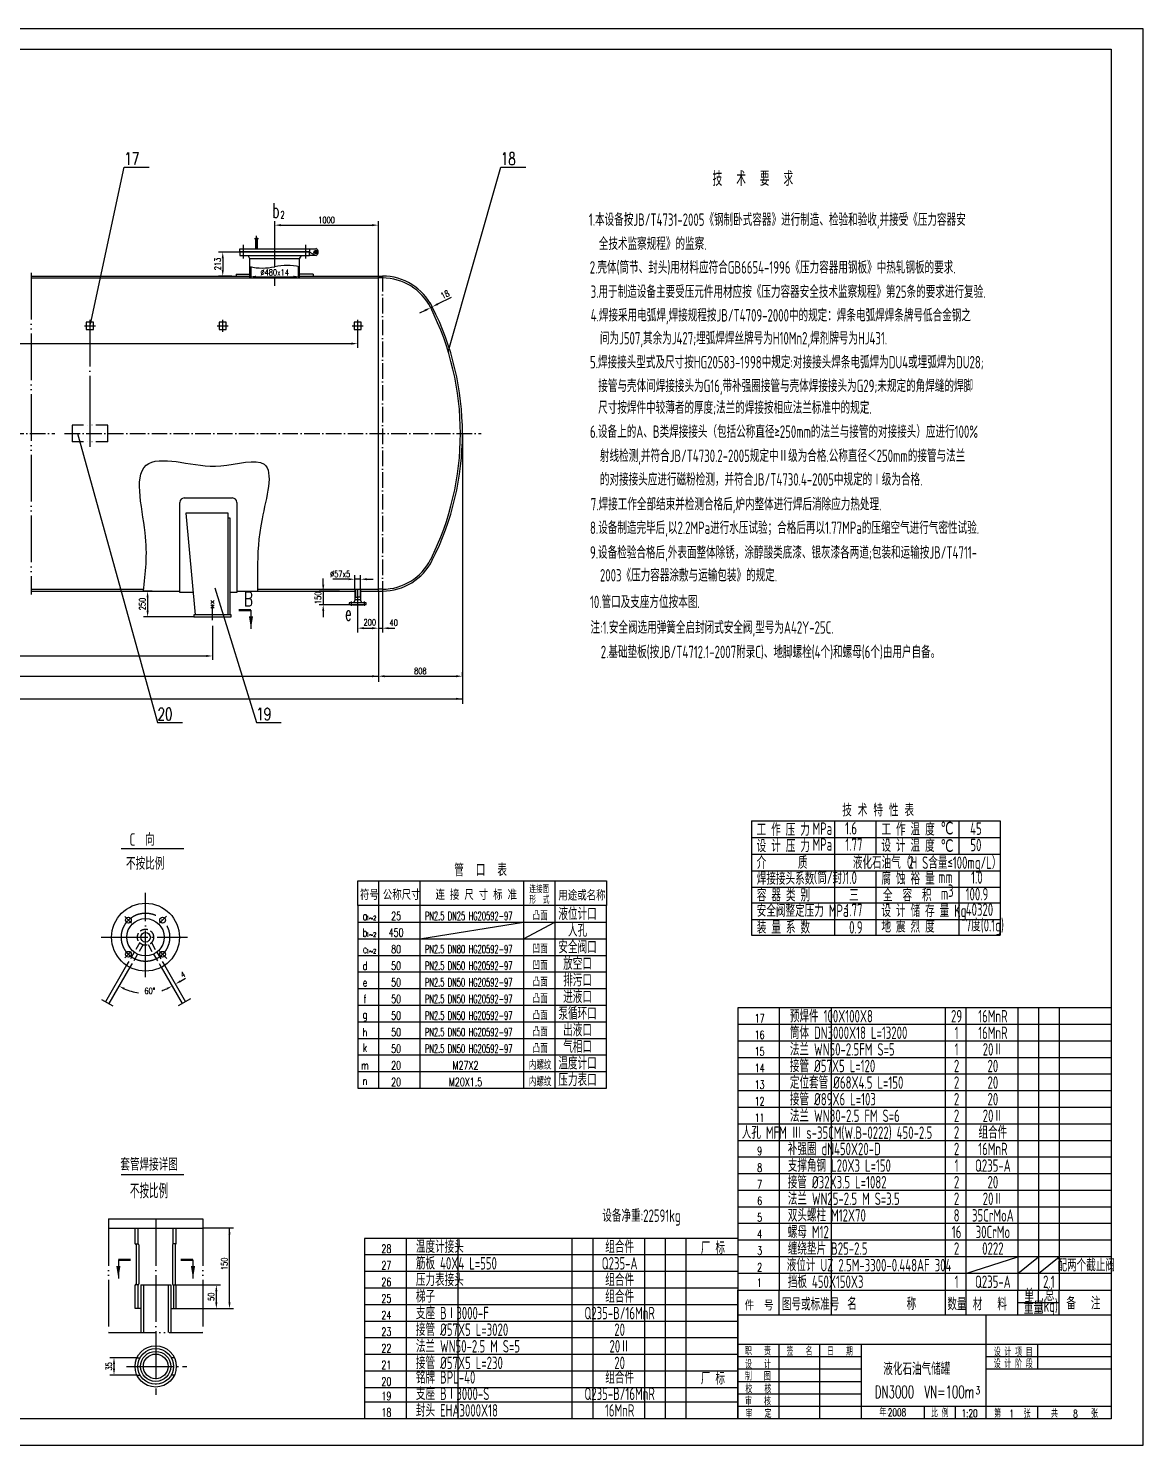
# Model space of a CAD drawing. Extents: x 84915 to 104235, y 7253 to 35355.
# Drawn here: x 93487 to 104235, y 7253 to 20915 of the extents above; entities that cross this region are included whole.
import ezdxf
from ezdxf.enums import TextEntityAlignment as Align

# ---------------------------------------------------------------- set-up
doc = ezdxf.new("R2010")
doc.units = 0
doc.header["$LTSCALE"] = 15
doc.header["$MEASUREMENT"] = 0
for name, pattern in [('DASHDOT-L', [90, 80, -5, 0, -5]), ('DASHDOT-M', [36, 30, -3, 0, -3]), ('DASHDOT-S', [14, 10, -2, 0, -2]), ('DIVIDE-M', [39, 30, -3, 0, -3, 0, -3]), ('HIDDEN-M', [7, 5, -2])]:
    doc.linetypes.add(name, pattern=pattern)
doc.layers.get('0').update_dxf_attribs({"linetype": 'CONTINUOUS'})
for name, color, linetype in [('CDR_DIM', 7, 'CONTINUOUS'), ('CDR_DWG1', 4, 'CONTINUOUS'), ('CDR_DWG2', 2, 'CONTINUOUS'), ('CDR_DWG3', 1, 'DASHDOT-M'), ('CDR_DWG4', 3, 'DIVIDE-M'), ('CDR_DWG5', 6, 'HIDDEN-M'), ('CDR_TEXT', 7, 'CONTINUOUS')]:
    doc.layers.add(name, color=color, linetype=linetype)
doc.styles.add('HZ', font='romans.shx', dxfattribs={"width": 0.7, "height": 60, "bigfont": 'HZ.shx'})
doc.styles.add('HZJ', font='txt', dxfattribs={"bigfont": 'hzj'})
doc.styles.get("Standard").update_dxf_attribs({"font": 'isocp.shx', "width": 0.707, "bigfont": 'hztxt.shx'})

# ---------------------------------------------------------------- blocks, each defined once
blk = doc.blocks.new('JGB-L')
at = {"color": 4, "linetype": 'Continuous'}
for p, q in [((0, 0), (0, -8)), ((120, -8), (120, 0))]:
    blk.add_line(p, q, dxfattribs=at)
at = {"linetype": 'Continuous'}
for p, q in [((10, 0), (10, -8)), ((30, 0), (30, -8)), ((80, 0), (80, -8)), ((95, 0), (95, -8))]:
    blk.add_line(p, q, dxfattribs=at)
at = {"color": 7, "linetype": 'Continuous'}
blk.add_line((0, -8), (120, -8), dxfattribs=at)
blk = doc.blocks.new('MLF')
for p, q in [((180, 8), (0, 8)), ((145, 8), (145, 0))]:
    blk.add_line(p, q)
at = {"color": 4}
for p, q in [((0, 8), (0, 0)), ((20, 8), (20, 0)), ((45, 8), (45, 0)), ((100, 8), (100, 0)), ((110, 8), (110, 0)), ((135, 8), (135, 0)), ((155, 8), (155, 0)), ((180, 8), (180, 0))]:
    blk.add_line(p, q, dxfattribs=at)

msp = doc.modelspace()

# ---------------------------------------------------------------- linework, layer by layer
at = {"color": 1, "linetype": 'DASHDOT-M'}
for p, q in [((94617, 11770), (94617, 12581)), ((94189, 12154), (95023, 12154))]:
    msp.add_line(p, q, dxfattribs=at)
at = {"color": 4, "linetype": 'Continuous'}
for p, q in [((96664, 12699), (99064, 12699)), ((96664, 12459), (96664, 12699)), ((99064, 12699), (99064, 12459)), ((94435, 11884), (94232, 11532)), ((94467, 11865), (94264, 11514)), ((94768, 11865), (94971, 11514)), ((94800, 11884), (95003, 11532)), ((100330, 8513), (103930, 8513)), ((100330, 7513), (100330, 8513)), ((100330, 7513), (100330, 8513))]:
    msp.add_line(p, q, dxfattribs=at)
for p, q in [((96864, 12699), (96864, 12459)), ((97264, 12699), (97264, 12459)), ((98264, 12699), (98264, 12459)), ((98564, 12699), (98564, 12459)), ((99064, 12459), (96664, 12459)), ((100330, 8753), (103930, 8753)), ((102725, 7513), (102725, 8513)), ((100330, 8233), (103930, 8233)), ((100730, 7513), (100730, 8233)), ((101120, 7513), (101120, 8233)), ((101523, 7513), (101523, 8233)), ((103225, 7993), (103225, 8233)), ((100330, 8113), (101523, 8113)), ((102725, 8113), (103930, 8113)), ((100330, 7993), (101523, 7993)), ((102725, 7993), (103930, 7993)), ((100330, 7873), (101523, 7873)), ((100330, 7753), (101523, 7753)), ((100330, 7633), (101523, 7633)), ((101523, 7633), (103930, 7633)), ((102131, 7513), (102131, 7633)), ((102431, 7513), (102431, 7633)), ((103225, 7513), (103225, 7633))]:
    msp.add_line(p, q)
at = {"color": 6, "linetype": 'HIDDEN-M'}
for p, q in [((94561, 12102), (94435, 11884)), ((94593, 12083), (94467, 11865)), ((94642, 12083), (94768, 11865)), ((94674, 12102), (94800, 11884))]:
    msp.add_line(p, q, dxfattribs=at)
at = {"color": 7, "linetype": 'Continuous'}
msp.add_line((94955, 11731), (95003, 11759), dxfattribs=at)
at = {"color": 3, "linetype": 'DIVIDE-M'}
for p, q in [((94194, 11554), (94301, 11492)), ((95050, 11560), (94933, 11492))]:
    msp.add_line(p, q, dxfattribs=at)
at = {"color": 4}
msp.add_line((100330, 8513), (100330, 8753), dxfattribs=at)
msp.add_lwpolyline([(84915, 7253), (84915, 20915), (104235, 20915), (104235, 7253)], close=True)
msp.add_lwpolyline([(85415, 7513), (85415, 20715), (103930, 20715), (103930, 7513)], close=True, dxfattribs=at)
at = {"color": 4, "linetype": 'Continuous'}
for radius in [327, 180, 46.7]:
    msp.add_circle((94617, 12154), radius, dxfattribs=at)
at = {"color": 1, "linetype": 'DASHDOT-L'}
msp.add_circle((94617, 12154), 233, dxfattribs=at)
at = {"color": 6, "linetype": 'HIDDEN-M'}
msp.add_circle((94617, 12154), 77.8, dxfattribs=at)
at = {"color": 7, "linetype": 'Continuous'}
for start, end in [(246.2831, 262.428), (287.7707, 293.7169)]:
    msp.add_arc((94617, 12125), 511, start, end, dxfattribs=at)
for points in [[(94416, 11666), (94408, 11649), (94362, 11683)], [(94819, 11666), (94827, 11649), (94873, 11683)], [(94959, 11722), (94950, 11739), (94906, 11703)]]:
    msp.add_solid(points, dxfattribs=at)
at = {"layer": 'CDR_DIM'}
for p, q in [((95863, 18876), (95863, 19058)), ((95923, 19018), (96803, 19018)), ((96863, 18527), (96863, 19058)), ((95528, 18759), (95322, 18759)), ((95362, 18699), (95362, 18587)), ((95451, 18527), (95322, 18527)), ((95683, 18521), (96043, 18521)), ((97436, 18258), (97568, 18323)), ((97313, 18196), (97259, 18169)), ((97367, 18223), (97349, 18259)), ((97383, 18231), (97365, 18267)), ((97367, 18223), (97383, 18231)), ((96663, 17991), (96663, 17836)), ((88221, 17876), (96603, 17876)), ((97673, 17009), (97673, 14404)), ((96331, 15551), (96331, 15611)), ((96575, 15605), (96424, 15605)), ((96635, 15509), (96635, 15645)), ((96692, 15605), (96635, 15605)), ((96692, 15509), (96692, 15645)), ((96752, 15605), (96812, 15605)), ((94680, 15491), (94597, 15491)), ((96488, 15491), (96291, 15491)), ((96331, 15491), (96331, 15359)), ((96863, 15491), (96863, 15093)), ((96903, 15491), (96903, 15093)), ((94637, 15431), (94637, 15301)), ((96612, 15359), (96291, 15359)), ((96663, 15308), (96663, 15093)), ((95083, 15241), (94597, 15241)), ((96331, 15299), (96331, 15239)), ((95263, 15156), (95263, 14827)), ((96723, 15133), (96803, 15133)), ((96863, 15133), (96903, 15133)), ((96863, 15133), (96903, 15133)), ((96863, 15093), (96863, 14616)), ((96963, 15133), (97023, 15133)), ((89620, 14865), (95203, 14865)), ((88020, 14670), (96863, 14670)), ((96923, 14670), (97613, 14670)), ((97673, 14670), (97673, 14710)), ((87048, 14452), (97673, 14452)), ((100461, 13275), (102861, 13275)), ((100461, 13275), (100461, 12174)), ((101261, 13275), (101261, 12174)), ((101661, 13275), (101661, 13022)), ((102461, 13275), (102461, 12955)), ((102861, 13275), (102861, 12174)), ((100461, 13115), (102861, 13115)), ((101661, 13022), (101661, 12955)), ((100461, 12955), (102861, 12955)), ((100461, 12795), (102861, 12795)), ((101661, 12793), (101661, 12174)), ((102461, 12792), (102461, 12174)), ((100461, 12635), (102861, 12635)), ((100461, 12485), (102861, 12485)), ((97264, 12139), (98264, 12299)), ((98264, 12139), (98564, 12299)), ((100461, 12325), (102861, 12325)), ((100461, 12174), (102861, 12174)), ((95170, 9352), (95467, 9352)), ((95427, 8634), (95427, 9351)), ((102530, 8913), (103030, 9073)), ((103030, 8913), (103230, 9073)), ((103230, 8913), (103430, 9073)), ((94914, 8802), (95340, 8802)), ((100730, 8513), (100730, 8753)), ((101230, 8753), (101230, 8513)), ((102330, 8753), (102330, 8513)), ((102530, 8753), (102530, 8513)), ((103030, 8513), (103030, 8753)), ((103230, 8633), (103230, 8753)), ((103430, 8513), (103430, 8753)), ((103930, 8753), (103930, 8517)), ((95300, 8742), (95300, 8634)), ((103030, 8633), (103430, 8633)), ((94914, 8574), (95340, 8574)), ((95340, 8574), (95467, 8574)), ((94535, 8100), (94273, 8100)), ((94535, 7934), (94273, 7934)), ((94313, 8040), (94313, 7994))]:
    msp.add_line(p, q, dxfattribs=at)
for points in [[(94087, 18062), (94412, 19578), (94652, 19578)], [(97536, 17798), (98044, 19578), (98284, 19578)], [(93962, 17009), (94733, 14225), (94973, 14225)], [(95285, 15521), (95686, 14225), (95926, 14225)]]:
    msp.add_lwpolyline(points, dxfattribs=at)
for points in [[(94596, 15491), (94614, 16053), (94649, 16722), (94952, 16733), (95344, 16699), (95761, 16713), (95741, 16188), (95697, 15697), (95697, 15491)], [(96635, 15434), (96650, 15433), (96663, 15434), (96680, 15435), (96692, 15434)]]:
    msp.add_spline(points, degree=3, dxfattribs=at)
for points in [[(95923, 19028), (95923, 19008), (95863, 19018)], [(96803, 19028), (96803, 19008), (96863, 19018)], [(95352, 18699), (95372, 18699), (95362, 18759)], [(95352, 18587), (95372, 18587), (95362, 18527)], [(95683, 18531), (95683, 18511), (95623, 18521)], [(96043, 18531), (96043, 18511), (96103, 18521)], [(97309, 18205), (97318, 18187), (97367, 18223)], [(97432, 18267), (97441, 18249), (97383, 18231)], [(96603, 17886), (96603, 17866), (96663, 17876)], [(96575, 15615), (96575, 15595), (96635, 15605)], [(96752, 15615), (96752, 15595), (96692, 15605)], [(94627, 15431), (94647, 15431), (94637, 15491)], [(96321, 15551), (96341, 15551), (96331, 15491)], [(96321, 15299), (96341, 15299), (96331, 15359)], [(94627, 15301), (94647, 15301), (94637, 15241)], [(96723, 15143), (96723, 15123), (96663, 15133)], [(96803, 15143), (96803, 15123), (96863, 15133)], [(96963, 15143), (96963, 15123), (96903, 15133)], [(95203, 14875), (95203, 14855), (95263, 14865)], [(96803, 14680), (96803, 14660), (96863, 14670)], [(96923, 14680), (96923, 14660), (96863, 14670)], [(97613, 14680), (97613, 14660), (97673, 14670)], [(97613, 14462), (97613, 14442), (97673, 14452)], [(95417, 9291), (95437, 9291), (95427, 9351)], [(95290, 8742), (95310, 8742), (95300, 8802)], [(95290, 8634), (95310, 8634), (95300, 8574)], [(95417, 8634), (95437, 8634), (95427, 8574)], [(94303, 8040), (94323, 8040), (94313, 8100)], [(94303, 7994), (94323, 7994), (94313, 7934)]]:
    msp.add_solid(points, dxfattribs=at)
at = {"layer": 'CDR_DWG1'}
for p, q in [((95678, 18887), (95678, 18791)), ((95698, 18791), (95698, 18887)), ((95528, 18791), (96198, 18791)), ((95528, 18762), (95528, 18791)), ((96198, 18762), (95528, 18762)), ((95528, 18762), (95528, 18759)), ((96198, 18759), (95528, 18759)), ((95528, 18759), (95528, 18726)), ((95528, 18726), (96198, 18726)), ((95623, 18693), (95607, 18726)), ((96103, 18693), (96120, 18726)), ((96198, 18791), (96198, 18762)), ((96198, 18791), (96258, 18791)), ((96198, 18759), (96198, 18762)), ((96198, 18726), (96198, 18759)), ((96258, 18726), (96198, 18759)), ((96258, 18726), (96198, 18726)), ((96103, 18693), (95623, 18693)), ((95623, 18509), (95623, 18693)), ((95635, 18509), (95635, 18618)), ((96091, 18509), (96091, 18618)), ((96103, 18509), (96103, 18693)), ((93515, 18527), (95623, 18527)), ((93515, 18509), (96103, 18509)), ((95491, 18545), (95622, 18545)), ((95491, 18545), (95491, 18527)), ((96103, 18527), (96863, 18527)), ((96103, 18509), (96863, 18509)), ((96235, 18545), (96104, 18545)), ((96235, 18545), (96235, 18527)), ((96863, 15491), (96863, 18527)), ((96863, 18527), (96903, 18527)), ((96903, 18509), (96863, 18509)), ((94948, 15477), (94948, 16346)), ((94990, 16388), (95456, 16388)), ((95498, 16346), (95498, 15477)), ((95007, 16243), (95097, 15261)), ((95413, 16243), (95007, 16243)), ((95413, 15261), (95413, 16243)), ((95433, 16193), (95413, 16193)), ((95433, 15261), (95433, 16193)), ((93515, 15509), (94598, 15509)), ((93515, 15491), (94948, 15491)), ((95077, 15477), (94948, 15477)), ((95498, 15477), (95433, 15477)), ((95498, 15491), (96635, 15491)), ((95697, 15509), (96863, 15509)), ((96635, 15509), (96635, 15411)), ((96641, 15509), (96641, 15433)), ((96686, 15509), (96686, 15435)), ((96692, 15509), (96692, 15411)), ((96692, 15491), (96863, 15491)), ((96903, 15509), (96863, 15509)), ((96863, 15491), (96903, 15491)), ((96746, 15379), (96581, 15379)), ((96581, 15379), (96581, 15362)), ((96581, 15362), (96746, 15362)), ((96612, 15362), (96612, 15359)), ((96612, 15359), (96714, 15359)), ((96635, 15403), (96627, 15382)), ((96635, 15411), (96635, 15403)), ((96635, 15411), (96692, 15411)), ((96692, 15411), (96692, 15403)), ((96692, 15403), (96700, 15382)), ((96714, 15359), (96714, 15362)), ((96746, 15362), (96746, 15379)), ((95083, 15261), (95083, 15241)), ((95443, 15261), (95083, 15261)), ((95083, 15241), (95443, 15241)), ((95443, 15241), (95443, 15261)), ((94260, 9438), (95170, 9438)), ((94260, 9351), (95170, 9351)), ((94516, 9198), (94516, 9351)), ((94545, 9198), (94545, 9351)), ((94885, 9198), (94885, 9351)), ((94914, 9198), (94914, 9351)), ((94516, 9198), (94543, 9198)), ((94526, 9188), (94526, 8812)), ((94553, 9188), (94553, 8812)), ((94877, 9188), (94877, 8812)), ((94914, 9198), (94887, 9198)), ((94904, 9188), (94904, 8812)), ((94516, 8802), (94516, 8802)), ((94543, 8802), (94516, 8802)), ((94516, 8574), (94516, 8802)), ((94543, 8802), (94543, 8574)), ((94571, 8802), (94571, 8345)), ((94571, 8802), (94860, 8802)), ((94596, 8802), (94596, 8345)), ((94835, 8802), (94835, 8345)), ((94860, 8802), (94860, 8345)), ((94887, 8802), (94914, 8802)), ((94887, 8802), (94887, 8574)), ((94914, 8802), (94914, 8802)), ((94914, 8574), (94914, 8802)), ((94571, 8574), (94516, 8574)), ((94860, 8574), (94914, 8574)), ((94535, 8100), (94565, 8100)), ((94896, 8100), (94865, 8100)), ((94535, 7934), (94565, 7934)), ((94896, 7934), (94865, 7934))]:
    msp.add_line(p, q, dxfattribs=at)
for centre, radius in [((96258, 18759), 16.5), ((96258, 18759), 8.25), ((94452, 12319), 28), ((94782, 12319), 28), ((94452, 11990), 28), ((94782, 11990), 28), ((94715, 8017), 199), ((94715, 8017), 172), ((94715, 8017), 145), ((94715, 8017), 119)]:
    msp.add_circle(centre, radius, dxfattribs=at)
for centre, radius, start, end in [((95688, 18882), 11.1, 25.7233, 154.2767), ((96250, 18759), 33.7, 285.0857, 74.9143), ((96903, 17991), 536, 26.5651, 90), ((96903, 17991), 518, 26.5651, 90), ((94940, 17009), 2714, 333.4349, 26.565), ((94960, 17009), 2714, 333.2448, 26.7552), ((94990, 16346), 42, 90, 180), ((95456, 16346), 42, 360, 90), ((96903, 16027), 518, 270, 333.4349), ((96903, 16027), 536, 270, 333.4349), ((96622, 15384), 5, 270, 338.4047), ((96705, 15384), 5, 201.5953, 270), ((94516, 9188), 10, 0, 90), ((94543, 9188), 10, 0, 90), ((94887, 9188), 10, 90, 180), ((94914, 9188), 10, 90, 180), ((94516, 8812), 10, 270, 0), ((94543, 8812), 10, 270, 0), ((94887, 8812), 10, 180, 270), ((94914, 8812), 10, 180, 270)]:
    msp.add_arc(centre, radius, start, end, dxfattribs=at)
at = {"layer": 'CDR_DWG2'}
for p, q in [((95634, 15307), (95634, 15127)), ((94381, 13008), (94988, 13008)), ((94381, 9867), (94988, 9867)), ((94355, 9044), (94355, 8864)), ((95075, 9044), (95075, 8864))]:
    msp.add_line(p, q, dxfattribs=at)
for points in [[(95634, 15127), (95654, 15247), (95614, 15247)], [(94355, 8864), (94335, 8984), (94375, 8984)], [(95075, 8864), (95095, 8984), (95055, 8984)]]:
    msp.add_solid(points, dxfattribs=at)
for points in [[(95634, 15297), (95634, 15317), (95514, 15297), (95514, 15317)], [(94355, 9034), (94355, 9054), (94475, 9034), (94475, 9054)], [(95075, 9034), (95075, 9054), (94955, 9034), (94955, 9054)]]:
    msp.add_trace(points, dxfattribs=at)
at = {"layer": 'CDR_DWG3', "linetype": 'DASHDOT-S'}
for p, q in [((95708, 18887), (95668, 18887)), ((95688, 18791), (95688, 18916)), ((95563, 18697), (95563, 18829)), ((96163, 18697), (96163, 18829)), ((96903, 18527), (96903, 15491)), ((86989, 17009), (93741, 17009)), ((93836, 17009), (97856, 17009)), ((95263, 15211), (95263, 15390)), ((96601, 15389), (96601, 15349)), ((96726, 15389), (96726, 15349))]:
    msp.add_line(p, q, dxfattribs=at)
at = {"layer": 'CDR_DWG3'}
for p, q in [((95863, 18618), (95863, 18876)), ((95863, 18432), (95863, 18521)), ((94027, 18048), (94134, 18048)), ((94081, 18106), (94081, 17142)), ((95307, 18048), (95414, 18048)), ((95361, 18106), (95361, 17991)), ((96609, 18048), (96716, 18048)), ((96663, 18106), (96663, 17991)), ((94081, 17142), (94081, 16881)), ((96663, 15509), (96663, 15308)), ((95248, 15370), (95279, 15401)), ((95248, 15401), (95279, 15370)), ((95248, 15358), (95279, 15327)), ((95248, 15327), (95279, 15358)), ((94482, 12290), (94418, 12354)), ((94751, 12288), (94820, 12358)), ((94480, 12017), (94417, 11954)), ((94752, 12020), (94822, 11950)), ((94715, 9438), (94715, 8345)), ((94715, 8345), (94715, 7743)), ((94435, 8017), (95014, 8017))]:
    msp.add_line(p, q, dxfattribs=at)
at = {"layer": 'CDR_DWG4'}
for p, q in [((93515, 18559), (93515, 15458)), ((93910, 17090), (93910, 16928)), ((94020, 17090), (93910, 17090)), ((94059, 17090), (94056, 17090)), ((94103, 17090), (94100, 17090)), ((94252, 17090), (94139, 17090)), ((94252, 16928), (94252, 17090)), ((94020, 16928), (93910, 16928)), ((94059, 16928), (94056, 16928)), ((94103, 16928), (94100, 16928)), ((94252, 16928), (94139, 16928)), ((94260, 9438), (94260, 8345)), ((95170, 9438), (95170, 8345)), ((94260, 8345), (95170, 8345))]:
    msp.add_line(p, q, dxfattribs=at)
at = {"layer": 'CDR_DWG5'}
for points in [[(94046, 18083), (94046, 18012), (94116, 18012), (94116, 18083)], [(95326, 18083), (95326, 18012), (95396, 18012), (95396, 18083)], [(96628, 18083), (96628, 18012), (96698, 18012), (96698, 18083)]]:
    msp.add_lwpolyline(points, close=True, dxfattribs=at)
at = {"layer": 'CDR_TEXT'}
for centre, start, end in [((95743, 19181), 257.9753, 282.0247), ((95983, 18054), 77.9753, 102.0247)]:
    msp.add_arc(centre, 576, start, end, dxfattribs=at)

# ---------------------------------------------------------------- block references
at = {"xscale": 20, "yscale": 20, "zscale": 20}
for name, p in [('JGB-L', (96664, 12459)), ('JGB-L', (96664, 12299)), ('JGB-L', (96664, 12139)), ('JGB-L', (96664, 11979)), ('JGB-L', (96664, 11819)), ('JGB-L', (96664, 11659)), ('JGB-L', (96664, 11499)), ('MLF', (100330, 11313)), ('JGB-L', (96664, 11339)), ('MLF', (100330, 11153)), ('JGB-L', (96664, 11179)), ('MLF', (100330, 10993)), ('JGB-L', (96664, 11019)), ('MLF', (100330, 10833)), ('JGB-L', (96664, 10859)), ('MLF', (100330, 10673)), ('MLF', (100330, 10513)), ('MLF', (100330, 10353)), ('MLF', (100330, 10193)), ('MLF', (100330, 10033)), ('MLF', (100330, 9873)), ('MLF', (100330, 9713)), ('MLF', (100330, 9553)), ('MLF', (100330, 9393)), ('MLF', (100330, 9233)), ('MLF', (96730, 9091)), ('MLF', (100330, 9073)), ('MLF', (96730, 8931)), ('MLF', (100330, 8913)), ('MLF', (96730, 8771)), ('MLF', (100330, 8753)), ('MLF', (96730, 8611)), ('MLF', (96730, 8451)), ('MLF', (96730, 8291)), ('MLF', (96730, 8131)), ('MLF', (96730, 7971)), ('MLF', (96730, 7811)), ('MLF', (96730, 7651)), ('MLF', (96730, 7513))]:
    msp.add_blockref(name, p, dxfattribs=at)

# ---------------------------------------------------------------- texts
at = {"style": 'HZ', "width": 0.7}
for s, height, p in [(' 技 术 特 性 表', 120, (101280, 13319)), ('件  号', 100, (100396, 8556))]:
    msp.add_text(s, height=height, dxfattribs=at).set_placement(p)
at = {"color": 7, "linetype": 'Continuous', "style": 'HZ', "width": 0.7}
for s, height, p in [('管  口  表', 120, (97595, 12742)), ('符号', 100, (96686, 12514)), ('公称尺寸', 100, (96906, 12514)), ('连 接 尺 寸 标 准', 100, (97414, 12514)), ('连接面', 70, (98319, 12580)), ('用途或名称', 100, (98599, 12508)), ('形  式', 70, (98319, 12478))]:
    msp.add_text(s, height=height, dxfattribs=at).set_placement(p)
at = {"color": 7, "linetype": 'Continuous', "style": 'HZJ', "width": 0.7}
msp.add_text('4', height=56, rotation=30, dxfattribs=at).set_placement((94975, 11758))
at = {"linetype": 'Continuous', "style": 'HZ', "width": 0.7}
for s, p in [('职   责', (100399, 8125)), ('签   名', (100800, 8123)), ('日   期', (101190, 8123)), ('设 计 项 目', (102798, 8117)), ('设   计', (100399, 7998)), ('设 计 阶 段', (102798, 8003)), ('制   图', (100398, 7882)), ('校   核', (100403, 7760)), ('3', (102623, 7749)), ('审   核', (100400, 7642)), ('审   定', (100404, 7523)), ('年·2008', (101695, 7536)), ('比 例', (102193, 7528)), ('1:20', (102488, 7528)), ('第', (102802, 7524)), ('1', (102949, 7524)), ('张', (103086, 7522)), ('共', (103350, 7524)), ('8', (103564, 7524)), ('张', (103737, 7523))]:
    msp.add_text(s, height=74, dxfattribs=at).set_placement(p)
at = {"layer": 'CDR_DIM', "style": 'HZ'}
for s, height, width, p in [('           技  术  要  求', 140, 0.7, (99284, 19396)), ('60%%D', 60, 0.7, (94606, 11607)), ('液化石油气储罐', 120, 0.7, (101733, 7933)), ('DN3000  VN=100m', 120, 0.6, (101651, 7711))]:
    msp.add_text(s, height=height, dxfattribs=dict(at, width=width)).set_placement(p)
at = {"layer": 'CDR_DIM', "width": 0.7}
for s, p in [('1.本设备按JB/T4731-2005《钢制卧式容器》进行制造、检验和验收,并接受《压力容器安', (98893, 19011)), ('  全技术监察规程》的监察.', (98893, 18779)), ('2.壳体(筒节、封头)用材料应符合GB6654-1996《压力容器用钢板》中热轧钢板的要求.', (98902, 18551)), ('3.用于制造设备主要受压元件用材应按《压力容器安全技术监察规程》第25条的要求进行复验.', (98911, 18316)), ('4.焊接采用电弧焊,焊接规程按JB/T4709-2000中的规定：焊条电弧焊焊条牌号低合金钢之', (98911, 18089)), ('  间为J507,其余为J427;埋弧焊焊丝牌号为H10Mn2,焊剂牌号为HJ431.', (98904, 17868)), ('5.焊接接头型式及尺寸按HG20583-1998中规定:对接接头焊条电弧焊为DU4或埋弧焊为DU28;', (98904, 17637)), ('  接管与壳体间焊接接头为G16,带补强圈接管与壳体焊接接头为G29;未规定的角焊缝的焊脚', (98888, 17409)), ('  尺寸按焊件中较薄者的厚度;法兰的焊接按相应法兰标准中的规定.', (98887, 17199)), ('6.设备上的A、B类焊接接头（包括公称直径≥250mm的法兰与接管的对接接头）应进行100%', (98904, 16967)), ('  射线检测,并符合JB/T4730.2-2005规定中Ⅱ级为合格.公称直径＜250mm的接管与法兰', (98904, 16735)), ('  的对接接头应进行磁粉检测，并符合JB/T4730.4-2005中规定的Ⅰ级为合格.', (98904, 16507)), ('7.焊接工作全部结束并检测合格后,炉内整体进行焊后消除应力热处理. ', (98912, 16268)), ('8.设备制造完毕后,以2.2MPa进行水压试验；合格后再以1.77MPa的压缩空气进行气密性试验.', (98904, 16041)), ('9.设备检验合格后,外表面整体除锈，涂醇酸类底漆、银灰漆各两道;包装和运输按JB/T4711-', (98904, 15803)), ('  2003《压力容器涂敷与运输包装》的规定.', (98904, 15583)), ('10.管口及支座方位按本图.', (98904, 15326)), ('注:1.安全阀选用弹簧全启封闭式安全阀,型号为A42Y-25C.', (98909, 15080)), (' 2.基础垫板(按JB/T4712.1-2007附录C)、地脚螺栓(4个)和螺母(6个)由用户自备。', (98960, 14844)), ('工 作 压 力', (100511, 13131)), ('MPa', (101051, 13141)), ('1.6', (101365, 13144)), ('工 作 温 度', (101715, 13134)), ('℃', (102285, 13146)), ('45', (102571, 13141)), ('C  向', (94463, 13036)), ('设 计 压 力', (100512, 12974)), ('MPa', (101051, 12988)), ('1.77', (101367, 12987)), ('设 计 温 度', (101715, 12977)), ('℃', (102285, 12978)), ('50', (102573, 12983)), ('不按比例', (94429, 12804)), ('介', (100512, 12813)), ('质', (100910, 12813)), ('液化石油气（H S含量≤100mg/L）', (101440, 12813)), ('2', (101976, 12816)), ('焊接接头系数', (100513, 12660)), ('（筒/封）', (101005, 12668)), ('1.0', (101367, 12667)), ('腐 蚀 裕 量', (101715, 12660)), ('mm', (102262, 12675)), ('1.0', (102580, 12670)), ('容 器 类 别', (100513, 12499)), ('三', (101404, 12499)), ('全  容  积', (101730, 12499)), ('m', (102289, 12516)), ('3', (102358, 12542)), ('100.9', (102527, 12509)), ('安全阀整定压力 MPa', (100513, 12350)), ('1.77', (101367, 12356)), ('设 计 储 存 量 Kg', (101715, 12349)), ('40320', (102528, 12360)), ('装 量 系 数', (100513, 12189)), ('0.9', (101404, 12189)), ('地 震 烈 度', (101715, 12199)), ('7度(0.1g)', (102528, 12210)), ('预焊件 100X100X8', (100832, 11333)), ('筒体 DN3000X18 L=13200', (100832, 11173)), ('法兰 WN50-2.5FM S=5   ', (100832, 11013)), ('接管 %%c57X5 L=120', (100832, 10853)), ('定位套管 %%c68X4.5 L=150', (100832, 10693)), ('接管 %%c89X6 L=103', (100832, 10533)), ('法兰 WN80-2.5 FM S=6', (100832, 10373)), ('人孔 MFM Ⅲ s-35CM(W.B-0222) 450-2.5 ', (100368, 10210)), ('补强圈 dN450X20-D       ', (100812, 10053)), ('套管焊接详图', (94374, 9904)), ('支撑角钢 L20X3 L=150', (100812, 9893)), ('接管 %%C32X3.5 L=1082', (100812, 9733)), ('法兰 WN25-2.5 M S=3.5    ', (100812, 9573)), ('设备净重:22591kg', (99023, 9410)), ('双头螺柱 M12X70', (100812, 9413)), ('螺母 M12', (100812, 9253)), ('温度计接头', (97225, 9111)), ('缠绕垫片 B25-2.5', (100812, 9093)), ('筋板 40X4 L=550', (97225, 8951)), ('液位计 UZ 2.5M-3300-0.448AF 304', (100802, 8933)), ('压力表接头', (97225, 8791)), ('挡板 450X150X3', (100812, 8773)), ('梯子 ', (97225, 8631)), ('单', (103094, 8645)), ('总', (103291, 8648)), ('图号或标准号', (100755, 8556)), ('名          称', (101385, 8560)), ('数量', (102351, 8558)), ('材   料', (102597, 8558)), ('重量', (103089, 8522)), ('(kg)', (103251, 8543)), ('备   注', (103499, 8566)), ('支座 BⅠ3000-F', (97225, 8471)), ('接管 %%c57X5 L=3020', (97225, 8311)), ('法兰 WN50-2.5 M S=5     ', (97225, 8151)), ('接管 %%c57X5 L=230', (97225, 7991)), ('铭牌 BPL-40', (97225, 7851)), ('支座 BⅠ3000-S', (97225, 7693)), ('封头 EHA3000X18', (97225, 7533))]:
    msp.add_text(s, height=120, dxfattribs=at).set_placement(p)
for s, p in [('液位计口', (98784, 12319)), ('人孔', (98784, 12159)), ('安全阀口', (98784, 11999)), ('放空口', (98784, 11839)), ('排污口', (98784, 11679)), ('进液口', (98784, 11519)), ('泵循环口', (98784, 11359)), ('29', (102440, 11333)), ('16MnR', (102790, 11333)), ('出液口', (98784, 11199)), ('1', (102440, 11173)), ('16MnR', (102790, 11173)), ('气相口', (98784, 11039)), ('1', (102440, 11013)), ('20Ⅱ', (102790, 11013)), ('温度计口', (98784, 10879)), ('2', (102440, 10853)), ('20', (102790, 10853)), ('压力表口', (98784, 10719)), ('2', (102440, 10693)), ('20', (102790, 10693)), ('2', (102440, 10533)), ('20', (102790, 10533)), ('2', (102440, 10373)), ('20Ⅱ', (102790, 10373)), ('2', (102440, 10213)), ('组合件', (102790, 10213)), ('2', (102440, 10053)), ('16MnR', (102790, 10053)), ('1', (102440, 9893)), ('Q235-A', (102790, 9893)), ('2', (102440, 9733)), ('20', (102790, 9733)), ('2', (102440, 9573)), ('20Ⅱ', (102790, 9573)), ('8', (102440, 9413)), ('35CrMoA', (102790, 9413)), ('16', (102440, 9253)), ('30CrMo', (102790, 9253)), ('组合件', (99190, 9111)), ('厂 标', (100090, 9100)), ('2', (102440, 9093)), ('0222', (102790, 9093)), ('Q235-A', (99190, 8951)), ('配两个截止阀', (103690, 8933)), ('组合件', (99190, 8791)), ('1', (102440, 8773)), ('Q235-A', (102790, 8773)), ('2.1', (103330, 8773)), ('组合件', (99190, 8631)), ('Q235-B/16MnR', (99190, 8471)), ('20', (99190, 8311)), ('20Ⅱ', (99190, 8151)), ('20', (99190, 7991)), ('组合件', (99190, 7851)), ('厂 标', (100090, 7842)), ('Q235-B/16MnR', (99190, 7693)), ('16MnR', (99190, 7533))]:
    msp.add_text(s, height=120, dxfattribs=at).set_placement(p, align=Align.CENTER)
at = {"layer": 'CDR_DIM', "char_height": 60, "style": 'HZ'}
for s, insert, attachment_point in [('\\A1;1000', (96363, 19068), 5), ('∅480x14', (95863, 18562), 5), ('\\A1;∅57x5', (96494, 15655), 5), ('\\A1;200', (96780, 15190), 5), ('\\A1;40', (96971, 15186), 4), ('\\A1;808', (97268, 14720), 5)]:
    msp.add_mtext(s, dxfattribs=dict(at, insert=insert, attachment_point=attachment_point))
at = {"layer": 'CDR_DIM', "char_height": 60, "attachment_point": 5, "style": 'HZ'}
for s, insert, rotation in [('213', (95312, 18643), 90), ('\\A1;18', (97506, 18349), 26.5651), ('\\A1;150', (96281, 15425), 90), ('\\A1;250', (94587, 15366), 90), ('\\A1;150', (95377, 9006), 90), ('\\A1;50', (95250, 8688), 90), ('35', (94263, 8017), 90)]:
    msp.add_mtext(s, dxfattribs=dict(at, insert=insert, rotation=rotation))
at = {"layer": 'CDR_DWG1', "style": 'HZ', "width": 0.7}
for s, p in [('17', (94412, 19598)), ('18', (98044, 19598)), ('20', (94733, 14245)), ('19', (95686, 14245))]:
    msp.add_text(s, height=120, dxfattribs=at).set_placement(p)
at = {"layer": 'CDR_DWG2', "style": 'HZ'}
for s, height, width, p in [('b', 140, 0.6, (95840, 19089)), ('2', 70, 0.6, (95918, 19082)), ('B', 140, 0.7, (95565, 15345)), ('e', 140, 0.6, (96541, 15206)), ('不按比例', 140, 0.6, (94466, 9637))]:
    msp.add_text(s, height=height, dxfattribs=dict(at, width=width)).set_placement(p)
at = {"layer": 'CDR_TEXT', "style": 'HZ'}
for s, height, width, p in [('a', 80, 0.7, (96734, 12319)), ('1~2', 43.2, 0.7, (96793, 12317)), ('25', 80, 0.7, (97034, 12319)), ('PN2.5 DN25 HG20592-97', 80, 0.559524, (97734, 12319)), ('凸面', 80, 0.7, (98423, 12319)), ('b', 80, 0.7, (96734, 12159)), ('1~2', 43.2, 0.7, (96793, 12157)), ('450', 80, 0.7, (97034, 12159)), ('c', 80, 0.7, (96734, 11999)), ('1~2', 43.2, 0.7, (96793, 11997)), ('80', 80, 0.7, (97034, 11999)), ('PN2.5 DN80 HG20592-97', 80, 0.559524, (97734, 11999)), ('凹面', 80, 0.7, (98423, 11999)), ('d', 80, 0.7, (96734, 11839)), ('50', 80, 0.7, (97034, 11839)), ('PN2.5 DN50 HG20592-97', 80, 0.559524, (97734, 11839)), ('凹面', 80, 0.7, (98423, 11839)), ('50', 80, 0.7, (97034, 11679)), ('PN2.5 DN50 HG20592-97', 80, 0.559524, (97734, 11679)), ('凸面', 80, 0.7, (98423, 11679)), ('e', 80, 0.7, (96734, 11679)), ('f', 80, 0.7, (96734, 11519)), ('50', 80, 0.7, (97034, 11519)), ('PN2.5 DN50 HG20592-97', 80, 0.559524, (97734, 11519)), ('凸面', 80, 0.7, (98423, 11519)), ('g', 80, 0.7, (96734, 11370)), ('50', 80, 0.7, (97034, 11359)), ('PN2.5 DN50 HG20592-97', 80, 0.559524, (97734, 11359)), ('凸面', 80, 0.7, (98423, 11359)), ('17', 80, 0.7, (100540, 11333)), ('h', 80, 0.7, (96734, 11199)), ('50', 80, 0.7, (97034, 11199)), ('PN2.5 DN50 HG20592-97', 80, 0.559524, (97734, 11199)), ('凸面', 80, 0.7, (98423, 11199)), ('16', 80, 0.7, (100540, 11173)), ('k', 80, 0.7, (96734, 11050)), ('50', 80, 0.7, (97034, 11039)), ('PN2.5 DN50 HG20592-97', 80, 0.559524, (97734, 11039)), ('凸面', 80, 0.7, (98423, 11039)), ('15', 80, 0.7, (100540, 11013)), ('m', 80, 0.7, (96734, 10879)), ('20', 80, 0.7, (97034, 10879)), ('M27X2', 80, 0.7, (97704, 10879)), ('内螺纹', 80, 0.7, (98423, 10879)), ('14', 80, 0.7, (100540, 10853)), ('20', 80, 0.7, (97034, 10719)), ('M20X1.5', 80, 0.7, (97704, 10719)), ('内螺纹', 80, 0.7, (98423, 10719)), ('n', 80, 0.7, (96734, 10730)), ('13', 80, 0.7, (100540, 10693)), ('12', 80, 0.7, (100540, 10533)), ('11', 80, 0.7, (100540, 10373)), ('9', 80, 0.7, (100540, 10053)), ('8', 80, 0.7, (100540, 9893)), ('7', 80, 0.7, (100540, 9733)), ('6', 80, 0.7, (100540, 9573)), ('5', 80, 0.7, (100540, 9413)), ('4', 80, 0.7, (100540, 9253)), ('28', 80, 0.7, (96940, 9111)), ('3', 80, 0.7, (100540, 9093)), ('27', 80, 0.7, (96940, 8951)), ('2', 80, 0.7, (100540, 8933)), ('26', 80, 0.7, (96940, 8791)), ('1', 80, 0.7, (100538, 8783)), ('25', 80, 0.7, (96940, 8631)), ('24', 80, 0.7, (96940, 8471)), ('23', 80, 0.7, (96940, 8311)), ('22', 80, 0.7, (96940, 8151)), ('21', 80, 0.7, (96940, 7991)), ('20', 80, 0.7, (96940, 7831)), ('19', 80, 0.7, (96940, 7691)), ('18', 80, 0.7, (96940, 7533))]:
    msp.add_text(s, height=height, dxfattribs=dict(at, width=width)).set_placement(p, align=Align.CENTER)

doc.saveas('drawing.dxf')
